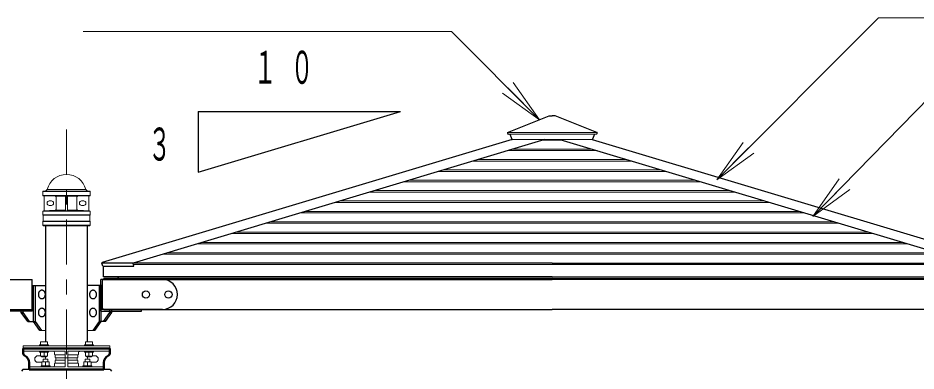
# Model space of a CAD drawing. Units: millimetres on the paper, scale 1:50. Extents: x -365 to 10, y -38 to 257.
# Drawn here: x -262.9 to -203, y 115.3 to 138.8 of the extents above; entities that cross this region are included whole.
import ezdxf
from ezdxf.enums import TextEntityAlignment as Align

# ---------------------------------------------------------------- set-up
doc = ezdxf.new("R2010")
doc.units = ezdxf.units.MM
doc.linetypes.add('USER2', pattern=[6, 3, -1, 1, -1])
doc.layers.add('LY_1', color=7, linetype='Continuous', lineweight=25)
doc.styles.add('ＭＳ ゴシック', font='')
doc.styles.get('ＭＳ ゴシック').set_extended_font_data('MS Gothic')

msp = doc.modelspace()

# ---------------------------------------------------------------- linework, layer by layer
at = {"layer": 'LY_1', "lineweight": 13}
for p, q in [((-228.132, 132.064), (-230.254, 134.185)), ((-229.9, 134.539), (-228.132, 132.064)), ((-228.132, 132.064), (-230.607, 133.831)), ((-216.317, 128.059), (-214.549, 130.533)), ((-216.317, 128.059), (-214.196, 130.18)), ((-213.842, 129.826), (-216.317, 128.059)), ((-209.904, 125.62), (-208.164, 128.115)), ((-209.904, 125.62), (-207.806, 127.765)), ((-261.271, 127.282), (-261.251, 127.302)), ((-261.271, 127.282), (-261.271, 127.022)), ((-261.271, 127.282), (-258.111, 127.282)), ((-261.271, 127.022), (-258.111, 127.022)), ((-261.271, 127.022), (-261.251, 127.002)), ((-261.251, 127.302), (-258.131, 127.302)), ((-261.251, 127.002), (-260.429, 126.966)), ((-261.251, 127.002), (-258.131, 127.002)), ((-261.191, 126.997), (-261.191, 126.006)), ((-261.089, 127.302), (-260.971, 127.42)), ((-260.971, 127.42), (-258.411, 127.42)), ((-258.131, 127.002), (-258.953, 126.966)), ((-258.293, 127.302), (-258.411, 127.42)), ((-258.191, 126.997), (-258.191, 126.006)), ((-258.131, 127.302), (-258.111, 127.282)), ((-258.131, 127.002), (-258.111, 127.022)), ((-258.111, 127.282), (-258.111, 127.022)), ((-207.449, 127.415), (-209.904, 125.62)), ((-260.841, 126.652), (-260.701, 126.652)), ((-260.391, 126.964), (-259.761, 126.964)), ((-260.391, 126.926), (-260.391, 126.076)), ((-259.761, 126.962), (-259.761, 126.042)), ((-258.991, 126.964), (-259.621, 126.964)), ((-259.621, 126.962), (-259.621, 126.042)), ((-258.991, 126.926), (-258.991, 126.076)), ((-258.541, 126.652), (-258.681, 126.652)), ((-261.231, 126.002), (-261.271, 125.962)), ((-261.271, 125.962), (-258.111, 125.962)), ((-261.271, 125.962), (-261.271, 125.722)), ((-261.231, 126.002), (-260.429, 126.037)), ((-261.231, 126.002), (-258.151, 126.002)), ((-260.841, 126.352), (-260.701, 126.352)), ((-260.391, 126.038), (-259.761, 126.038)), ((-258.991, 126.038), (-259.621, 126.038)), ((-258.151, 126.002), (-258.953, 126.037)), ((-258.541, 126.352), (-258.681, 126.352)), ((-258.151, 126.002), (-258.111, 125.962)), ((-258.111, 125.962), (-258.111, 125.722)), ((-261.271, 125.722), (-258.111, 125.722)), ((-261.271, 125.722), (-261.251, 125.702)), ((-261.251, 125.302), (-261.271, 125.282)), ((-261.271, 125.282), (-258.111, 125.282)), ((-261.271, 125.282), (-261.271, 125.042)), ((-261.251, 125.702), (-258.131, 125.702)), ((-261.251, 125.702), (-261.251, 125.302)), ((-261.251, 125.302), (-258.131, 125.302)), ((-258.111, 125.722), (-258.131, 125.702)), ((-258.131, 125.702), (-258.131, 125.302)), ((-258.131, 125.302), (-258.111, 125.282)), ((-258.111, 125.282), (-258.111, 125.042)), ((-261.271, 125.042), (-258.111, 125.042)), ((-261.271, 125.042), (-261.231, 125.002)), ((-261.231, 125.002), (-258.151, 125.002)), ((-258.111, 125.042), (-258.151, 125.002)), ((-257.793, 118.02), (-258.293, 118.02)), ((-262.591, 117), (-262.591, 116.819)), ((-256.791, 117), (-262.591, 117)), ((-260.891, 117.064), (-261.491, 117.064)), ((-261.491, 117.064), (-261.491, 117)), ((-261.431, 117.264), (-261.431, 117.064)), ((-260.951, 117.264), (-261.431, 117.264)), ((-260.951, 117.264), (-260.951, 117.064)), ((-260.891, 117.064), (-260.891, 117)), ((-257.891, 117.064), (-258.491, 117.064)), ((-258.491, 117.064), (-258.491, 117)), ((-257.951, 117.264), (-258.431, 117.264)), ((-258.431, 117.264), (-258.431, 117.064)), ((-257.951, 117.264), (-257.951, 117.064)), ((-257.891, 117.064), (-257.891, 117)), ((-256.791, 117), (-256.791, 116.819)), ((-262.591, 116.639), (-259.781, 116.639)), ((-261.591, 116.339), (-261.431, 116.339)), ((-261.491, 116.575), (-261.491, 116.639)), ((-261.491, 116.575), (-260.891, 116.575)), ((-261.431, 116.315), (-261.431, 116.575)), ((-261.431, 116.315), (-260.951, 116.315)), ((-261.351, 116.263), (-261.351, 116.315)), ((-261.351, 116.263), (-261.031, 116.263)), ((-261.191, 116.315), (-261.191, 116.575)), ((-261.031, 116.263), (-261.031, 116.315)), ((-260.951, 116.315), (-260.951, 116.575)), ((-260.891, 116.575), (-260.891, 116.639)), ((-260.491, 116.539), (-260.491, 116.419)), ((-260.451, 116.399), (-260.491, 116.419)), ((-259.781, 116.399), (-260.451, 116.399)), ((-260.451, 116.399), (-260.451, 116.219)), ((-260.411, 116.199), (-260.451, 116.219)), ((-259.781, 116.639), (-259.781, 115.599)), ((-259.601, 116.639), (-259.601, 115.599)), ((-256.791, 116.639), (-259.601, 116.639)), ((-259.601, 116.399), (-258.931, 116.399)), ((-258.971, 116.199), (-258.931, 116.219)), ((-258.931, 116.399), (-258.891, 116.419)), ((-258.931, 116.399), (-258.931, 116.219)), ((-258.891, 116.539), (-258.891, 116.419)), ((-258.491, 116.575), (-258.491, 116.639)), ((-257.891, 116.575), (-258.491, 116.575)), ((-258.431, 116.315), (-258.431, 116.575)), ((-257.951, 116.315), (-258.431, 116.315)), ((-258.351, 116.263), (-258.351, 116.315)), ((-258.031, 116.263), (-258.351, 116.263)), ((-258.191, 116.315), (-258.191, 116.575)), ((-258.031, 116.263), (-258.031, 116.315)), ((-257.951, 116.315), (-257.951, 116.575)), ((-257.791, 116.339), (-257.951, 116.339)), ((-257.891, 116.575), (-257.891, 116.639)), ((-261.591, 115.899), (-261.331, 115.899)), ((-261.391, 115.663), (-260.791, 115.663)), ((-261.391, 115.663), (-261.391, 115.599)), ((-261.331, 115.923), (-260.851, 115.923)), ((-261.331, 115.923), (-261.331, 115.663)), ((-260.931, 116.119), (-261.251, 116.119)), ((-261.251, 116.119), (-261.251, 115.923)), ((-261.091, 115.923), (-261.091, 115.663)), ((-260.931, 116.119), (-260.931, 115.923)), ((-260.851, 115.923), (-260.851, 115.663)), ((-260.791, 115.663), (-260.791, 115.599)), ((-260.491, 115.819), (-260.451, 115.839)), ((-260.491, 115.819), (-260.491, 115.699)), ((-260.451, 116.019), (-260.411, 116.039)), ((-260.451, 116.019), (-260.451, 115.839)), ((-259.781, 115.839), (-260.451, 115.839)), ((-259.781, 116.199), (-260.411, 116.199)), ((-260.411, 116.199), (-260.411, 116.039)), ((-259.781, 116.039), (-260.411, 116.039)), ((-259.641, 116.199), (-259.741, 116.199)), ((-259.601, 116.199), (-258.971, 116.199)), ((-259.601, 116.039), (-258.971, 116.039)), ((-259.601, 115.839), (-258.931, 115.839)), ((-258.971, 116.199), (-258.971, 116.039)), ((-258.931, 116.019), (-258.971, 116.039)), ((-258.931, 116.019), (-258.931, 115.839)), ((-258.891, 115.819), (-258.931, 115.839)), ((-258.891, 115.819), (-258.891, 115.699)), ((-258.591, 115.663), (-258.591, 115.599)), ((-258.591, 115.663), (-257.991, 115.663)), ((-258.051, 115.923), (-258.531, 115.923)), ((-258.531, 115.923), (-258.531, 115.663)), ((-258.451, 116.119), (-258.451, 115.923)), ((-258.131, 116.119), (-258.451, 116.119)), ((-258.291, 115.923), (-258.291, 115.663)), ((-258.131, 116.119), (-258.131, 115.923)), ((-258.051, 115.923), (-258.051, 115.663)), ((-257.791, 115.899), (-258.051, 115.899)), ((-257.991, 115.663), (-257.991, 115.599)), ((-262.191, 115.599), (-259.781, 115.599)), ((-257.191, 115.599), (-259.601, 115.599))]:
    msp.add_line(p, q, dxfattribs=at)
at = {"layer": 'LY_1'}
for p, q in [((-250.898, 132.618), (-250.898, 128.574)), ((-250.898, 132.618), (-237.418, 132.618)), ((-250.898, 128.573), (-237.418, 132.617)), ((-261.089, 125.002), (-261.089, 117.264)), ((-258.293, 117.264), (-258.293, 125.002)), ((-257.231, 121.589), (-257.231, 122.301)), ((-257.496, 118.62), (-257.496, 121.02)), ((-257.369, 118.62), (-257.369, 121.02)), ((-227.291, 121.589), (-257.231, 121.589)), ((-227.291, 121.589), (-197.351, 121.589)), ((-257.228, 118.62), (-256.803, 119.22)), ((-257.1, 118.62), (-256.676, 119.22)), ((-256.803, 119.22), (-256.803, 119.42)), ((-256.676, 119.22), (-256.803, 119.22)), ((-256.676, 119.22), (-256.676, 119.42)), ((-257.92, 118.02), (-257.496, 118.62)), ((-257.793, 118.02), (-257.369, 118.62)), ((-257.1, 118.62), (-257.496, 118.62))]:
    msp.add_line(p, q, dxfattribs=at)
at = {"layer": 'LY_1', "color": 2}
for p, q in [((-230.272, 131.212), (-227.489, 132.319)), ((-227.489, 132.319), (-227.291, 132.319)), ((-227.092, 132.319), (-227.291, 132.319)), ((-224.309, 131.212), (-227.092, 132.319)), ((-230.283, 131.186), (-230.254, 131.112)), ((-230.12, 131.099), (-229.984, 130.759)), ((-224.462, 131.099), (-224.597, 130.759)), ((-224.298, 131.186), (-224.328, 131.112)), ((-257.291, 121.02), (-258.293, 121.02))]:
    msp.add_line(p, q, dxfattribs=at)
at = {"layer": 'LY_1', "linetype": 'USER2', "lineweight": 13}
msp.add_line((-259.691, 68.42), (-259.691, 131.644), dxfattribs=at)
at = {"layer": 'LY_1', "color": 2, "lineweight": 13}
for p, q in [((-230.281, 131.205), (-227.291, 131.205)), ((-224.3, 131.205), (-227.291, 131.205)), ((-230.235, 131.099), (-227.291, 131.099)), ((-229.966, 130.746), (-227.291, 130.746)), ((-224.346, 131.099), (-227.291, 131.099)), ((-224.616, 130.746), (-227.291, 130.746))]:
    msp.add_line(p, q, dxfattribs=at)
at = {"layer": 'LY_1', "color": 131}
for p, q in [((-229.962, 130.746), (-257.315, 122.54)), ((-227.796, 130.746), (-255.252, 122.509)), ((-226.785, 130.746), (-199.33, 122.509)), ((-224.62, 130.746), (-197.267, 122.54)), ((-257.276, 122.301), (-257.336, 122.5)), ((-257.276, 122.301), (-255.189, 122.301)), ((-255.189, 122.301), (-255.252, 122.509)), ((-257.291, 119.5), (-257.291, 121.34)), ((-257.291, 119.42), (-257.291, 121.02)), ((-257.211, 121.42), (-227.291, 121.42)), ((-257.191, 121.42), (-257.191, 121.484)), ((-227.291, 121.484), (-257.191, 121.484)), ((-256.311, 121.42), (-257.191, 121.42)), ((-257.111, 121.42), (-256.271, 121.42)), ((-256.255, 121.589), (-256.255, 121.54)), ((-227.291, 121.484), (-197.391, 121.484)), ((-197.371, 121.42), (-227.291, 121.42)), ((-256.676, 119.42), (-257.291, 119.42)), ((-257.211, 119.42), (-227.291, 119.42)), ((-197.371, 119.42), (-227.291, 119.42))]:
    msp.add_line(p, q, dxfattribs=at)
at = {"layer": 'LY_1', "color": 12, "lineweight": 13}
for p, q in [((-227.981, 130.691), (-227.291, 130.691)), ((-226.601, 130.691), (-227.291, 130.691)), ((-230.279, 130.001), (-227.291, 130.001)), ((-229.965, 130.095), (-227.291, 130.095)), ((-224.617, 130.095), (-227.291, 130.095)), ((-224.302, 130.001), (-227.291, 130.001)), ((-232.264, 129.406), (-227.291, 129.406)), ((-222.318, 129.406), (-227.291, 129.406)), ((-232.578, 129.311), (-227.291, 129.311)), ((-222.003, 129.311), (-227.291, 129.311)), ((-234.877, 128.622), (-227.291, 128.622)), ((-234.563, 128.716), (-227.291, 128.716)), ((-220.019, 128.716), (-227.291, 128.716)), ((-219.705, 128.622), (-227.291, 128.622)), ((-237.176, 127.932), (-227.291, 127.932)), ((-236.861, 128.026), (-227.291, 128.026)), ((-217.72, 128.026), (-227.291, 128.026)), ((-217.406, 127.932), (-227.291, 127.932)), ((-239.475, 127.243), (-227.291, 127.243)), ((-239.16, 127.337), (-227.291, 127.337)), ((-215.421, 127.337), (-227.291, 127.337)), ((-215.107, 127.243), (-227.291, 127.243)), ((-241.773, 126.553), (-227.291, 126.553)), ((-241.459, 126.647), (-227.291, 126.647)), ((-213.123, 126.647), (-227.291, 126.647)), ((-212.808, 126.553), (-227.291, 126.553)), ((-244.072, 125.863), (-227.291, 125.863)), ((-243.758, 125.958), (-227.291, 125.958)), ((-210.824, 125.958), (-227.291, 125.958)), ((-210.509, 125.863), (-227.291, 125.863)), ((-246.057, 125.268), (-227.291, 125.268)), ((-208.525, 125.268), (-227.291, 125.268)), ((-246.371, 125.174), (-227.291, 125.174)), ((-208.211, 125.174), (-227.291, 125.174)), ((-248.67, 124.484), (-227.291, 124.484)), ((-248.355, 124.578), (-227.291, 124.578)), ((-206.226, 124.578), (-227.291, 124.578)), ((-205.912, 124.484), (-227.291, 124.484)), ((-250.968, 123.794), (-227.291, 123.794)), ((-250.654, 123.889), (-227.291, 123.889)), ((-203.927, 123.889), (-227.291, 123.889)), ((-203.613, 123.794), (-227.291, 123.794)), ((-253.267, 123.105), (-227.291, 123.105)), ((-252.953, 123.199), (-227.291, 123.199)), ((-201.629, 123.199), (-227.291, 123.199)), ((-201.314, 123.105), (-227.291, 123.105))]:
    msp.add_line(p, q, dxfattribs=at)
at = {"layer": 'LY_1', "color": 4}
for p, q in [((-227.291, 122.509), (-257.291, 122.509)), ((-227.291, 122.509), (-197.291, 122.509)), ((-262.606, 115.42), (-262.691, 115.32)), ((-256.777, 115.419), (-262.605, 115.419)), ((-256.776, 115.421), (-256.69, 115.321))]:
    msp.add_line(p, q, dxfattribs=at)
at = {"layer": 'LY_1', "color": 4, "lineweight": 13}
for p in [(-255.223, 122.415), (-199.358, 122.415)]:
    msp.add_line(p, (-227.291, 122.415), dxfattribs=at)
at = {"layer": 'LY_1', "color": 40}
for p, q in [((-266.091, 121.42), (-261.971, 121.42)), ((-261.971, 119.3), (-261.971, 121.42)), ((-261.971, 121.02), (-261.089, 121.02)), ((-261.886, 118.62), (-261.886, 121.02)), ((-261.758, 118.62), (-261.758, 121.02)), ((-253.291, 121.42), (-257.411, 121.42)), ((-257.411, 119.3), (-257.411, 121.42)), ((-266.091, 119.42), (-261.971, 119.42)), ((-261.971, 119.3), (-264.691, 119.3)), ((-262.706, 119.22), (-262.706, 119.3)), ((-262.706, 119.22), (-262.579, 119.22)), ((-262.281, 118.62), (-262.706, 119.22)), ((-262.579, 119.22), (-262.579, 119.3)), ((-262.154, 118.62), (-262.579, 119.22)), ((-253.291, 119.42), (-257.411, 119.42)), ((-257.411, 119.3), (-254.691, 119.3)), ((-254.691, 119.3), (-254.691, 119.42)), ((-262.281, 118.62), (-261.758, 118.62)), ((-261.461, 118.02), (-261.886, 118.62)), ((-261.334, 118.02), (-261.758, 118.62))]:
    msp.add_line(p, q, dxfattribs=at)
at = {"layer": 'LY_1', "color": 40, "lineweight": 13}
msp.add_line((-261.461, 118.02), (-261.089, 118.02), dxfattribs=at)
at = {"layer": 'LY_1', "color": 140, "lineweight": 50}
for p, q in [((-262.591, 116.819), (-262.591, 116.536)), ((-262.591, 116.819), (-256.791, 116.819)), ((-256.791, 116.819), (-256.791, 116.536)), ((-262.191, 115.879), (-262.191, 115.419)), ((-257.191, 115.879), (-257.191, 115.419)), ((-262.191, 115.419), (-257.191, 115.419))]:
    msp.add_line(p, q, dxfattribs=at)
at = {"layer": 'LY_1', "lineweight": 13}
for points in [[(-216.317, 128.059), (-205.537, 138.839), (-187.252, 138.839)], [(-228.132, 132.064), (-234.009, 137.94), (-258.587, 137.94)], [(-209.904, 125.62), (-202.088, 133.612), (-175.088, 133.612)]]:
    msp.add_lwpolyline(points, dxfattribs=at)
at = {"layer": 'LY_1', "color": 40}
for points in [[(-261.334, 120.72), (-261.316, 120.718), (-261.297, 120.715), (-261.279, 120.709), (-261.261, 120.701), (-261.244, 120.691), (-261.228, 120.679), (-261.212, 120.665), (-261.198, 120.649), (-261.184, 120.632), (-261.172, 120.612), (-261.16, 120.592), (-261.15, 120.57), (-261.142, 120.546), (-261.135, 120.522), (-261.129, 120.497), (-261.125, 120.472), (-261.123, 120.446), (-261.122, 120.42), (-261.123, 120.393), (-261.125, 120.367), (-261.129, 120.342), (-261.135, 120.317), (-261.142, 120.293), (-261.15, 120.27), (-261.16, 120.247), (-261.172, 120.227), (-261.184, 120.207), (-261.198, 120.19), (-261.212, 120.174), (-261.228, 120.16), (-261.244, 120.148), (-261.261, 120.138), (-261.279, 120.13), (-261.297, 120.124), (-261.316, 120.121), (-261.334, 120.12), (-261.353, 120.121), (-261.371, 120.124), (-261.389, 120.13), (-261.407, 120.138), (-261.424, 120.148), (-261.44, 120.16), (-261.456, 120.174), (-261.47, 120.19), (-261.484, 120.207), (-261.497, 120.227), (-261.508, 120.247), (-261.518, 120.27), (-261.526, 120.293), (-261.533, 120.317), (-261.539, 120.342), (-261.543, 120.367), (-261.545, 120.393), (-261.546, 120.42), (-261.545, 120.446), (-261.543, 120.472), (-261.539, 120.497), (-261.533, 120.522), (-261.526, 120.546), (-261.518, 120.57), (-261.508, 120.592), (-261.497, 120.612), (-261.484, 120.632), (-261.47, 120.649), (-261.456, 120.665), (-261.44, 120.679), (-261.424, 120.691), (-261.407, 120.701), (-261.389, 120.709), (-261.371, 120.715), (-261.353, 120.718)], [(-261.334, 119.52), (-261.316, 119.518), (-261.297, 119.515), (-261.279, 119.509), (-261.261, 119.501), (-261.244, 119.491), (-261.228, 119.479), (-261.212, 119.465), (-261.198, 119.449), (-261.184, 119.432), (-261.172, 119.412), (-261.16, 119.392), (-261.15, 119.37), (-261.142, 119.346), (-261.135, 119.322), (-261.129, 119.297), (-261.125, 119.272), (-261.123, 119.246), (-261.122, 119.22), (-261.123, 119.193), (-261.125, 119.167), (-261.129, 119.142), (-261.135, 119.117), (-261.142, 119.093), (-261.15, 119.07), (-261.16, 119.047), (-261.172, 119.027), (-261.184, 119.007), (-261.198, 118.99), (-261.212, 118.974), (-261.228, 118.96), (-261.244, 118.948), (-261.261, 118.938), (-261.279, 118.93), (-261.297, 118.924), (-261.316, 118.921), (-261.334, 118.92), (-261.353, 118.921), (-261.371, 118.924), (-261.389, 118.93), (-261.407, 118.938), (-261.424, 118.948), (-261.44, 118.96), (-261.456, 118.974), (-261.47, 118.99), (-261.484, 119.007), (-261.497, 119.027), (-261.508, 119.047), (-261.518, 119.07), (-261.526, 119.093), (-261.533, 119.117), (-261.539, 119.142), (-261.543, 119.167), (-261.545, 119.193), (-261.546, 119.22), (-261.545, 119.246), (-261.543, 119.272), (-261.539, 119.297), (-261.533, 119.322), (-261.526, 119.346), (-261.518, 119.37), (-261.508, 119.392), (-261.497, 119.412), (-261.484, 119.432), (-261.47, 119.449), (-261.456, 119.465), (-261.44, 119.479), (-261.424, 119.491), (-261.407, 119.501), (-261.389, 119.509), (-261.371, 119.515), (-261.353, 119.518)]]:
    msp.add_lwpolyline(points, close=True, dxfattribs=at)
at = {"layer": 'LY_1'}
for points in [[(-257.92, 120.72), (-257.902, 120.718), (-257.883, 120.715), (-257.865, 120.709), (-257.848, 120.701), (-257.831, 120.691), (-257.814, 120.679), (-257.799, 120.665), (-257.784, 120.649), (-257.77, 120.632), (-257.758, 120.612), (-257.746, 120.592), (-257.737, 120.57), (-257.728, 120.546), (-257.721, 120.522), (-257.715, 120.497), (-257.711, 120.472), (-257.709, 120.446), (-257.708, 120.42), (-257.709, 120.393), (-257.711, 120.367), (-257.715, 120.342), (-257.721, 120.317), (-257.728, 120.293), (-257.737, 120.27), (-257.746, 120.247), (-257.758, 120.227), (-257.77, 120.207), (-257.784, 120.19), (-257.799, 120.174), (-257.814, 120.16), (-257.831, 120.148), (-257.848, 120.138), (-257.865, 120.13), (-257.883, 120.124), (-257.902, 120.121), (-257.92, 120.12), (-257.939, 120.121), (-257.957, 120.124), (-257.975, 120.13), (-257.993, 120.138), (-258.01, 120.148), (-258.026, 120.16), (-258.042, 120.174), (-258.057, 120.19), (-258.07, 120.207), (-258.083, 120.227), (-258.094, 120.247), (-258.104, 120.27), (-258.112, 120.293), (-258.12, 120.317), (-258.125, 120.342), (-258.129, 120.367), (-258.132, 120.393), (-258.132, 120.42), (-258.132, 120.446), (-258.129, 120.472), (-258.125, 120.497), (-258.12, 120.522), (-258.112, 120.546), (-258.104, 120.57), (-258.094, 120.592), (-258.083, 120.612), (-258.07, 120.632), (-258.057, 120.649), (-258.042, 120.665), (-258.026, 120.679), (-258.01, 120.691), (-257.993, 120.701), (-257.975, 120.709), (-257.957, 120.715), (-257.939, 120.718)], [(-257.92, 119.52), (-257.902, 119.518), (-257.883, 119.515), (-257.865, 119.509), (-257.848, 119.501), (-257.831, 119.491), (-257.814, 119.479), (-257.799, 119.465), (-257.784, 119.449), (-257.77, 119.432), (-257.758, 119.412), (-257.746, 119.392), (-257.737, 119.37), (-257.728, 119.346), (-257.721, 119.322), (-257.715, 119.297), (-257.711, 119.272), (-257.709, 119.246), (-257.708, 119.22), (-257.709, 119.193), (-257.711, 119.167), (-257.715, 119.142), (-257.721, 119.117), (-257.728, 119.093), (-257.737, 119.07), (-257.746, 119.047), (-257.758, 119.027), (-257.77, 119.007), (-257.784, 118.99), (-257.799, 118.974), (-257.814, 118.96), (-257.831, 118.948), (-257.848, 118.938), (-257.865, 118.93), (-257.883, 118.924), (-257.902, 118.921), (-257.92, 118.92), (-257.939, 118.921), (-257.957, 118.924), (-257.975, 118.93), (-257.993, 118.938), (-258.01, 118.948), (-258.026, 118.96), (-258.042, 118.974), (-258.057, 118.99), (-258.07, 119.007), (-258.083, 119.027), (-258.094, 119.047), (-258.104, 119.07), (-258.112, 119.093), (-258.12, 119.117), (-258.125, 119.142), (-258.129, 119.167), (-258.132, 119.193), (-258.132, 119.22), (-258.132, 119.246), (-258.129, 119.272), (-258.125, 119.297), (-258.12, 119.322), (-258.112, 119.346), (-258.104, 119.37), (-258.094, 119.392), (-258.083, 119.412), (-258.07, 119.432), (-258.057, 119.449), (-258.042, 119.465), (-258.026, 119.479), (-258.01, 119.491), (-257.993, 119.501), (-257.975, 119.509), (-257.957, 119.515), (-257.939, 119.518)]]:
    msp.add_lwpolyline(points, close=True, dxfattribs=at)
at = {"layer": 'LY_1', "color": 40}
for centre in [(-254.391, 120.42), (-252.891, 120.42)]:
    msp.add_circle(centre, 0.24, dxfattribs=at)
at = {"layer": 'LY_1', "color": 2}
for centre, start, end in [((-230.265, 131.193), 111.7, 201.7), ((-224.317, 131.193), 338.3, 68.3), ((-230.235, 131.119), 201.7, 270), ((-229.966, 130.766), 196.7, 270), ((-224.616, 130.766), 270, 343.3), ((-224.346, 131.119), 270, 338.3)]:
    msp.add_arc(centre, 0.02, start, end, dxfattribs=at)
at = {"layer": 'LY_1', "lineweight": 13}
for centre, radius, start, end in [((-259.691, 127.1), 1.319, 14.00253, 165.99746), ((-259.801, 126.962), 0.04, 0, 90), ((-259.581, 126.962), 0.04, 90, 180), ((-260.841, 126.502), 0.15, 90, 270), ((-260.701, 126.502), 0.15, 270, 90), ((-260.431, 126.926), 0.04, 0, 87.5), ((-258.951, 126.926), 0.04, 92.5, 180), ((-258.681, 126.502), 0.15, 90, 270), ((-258.541, 126.502), 0.15, 270, 90), ((-260.431, 126.076), 0.04, 272.5, 0), ((-259.801, 126.042), 0.04, 270, 0), ((-259.581, 126.042), 0.04, 180, 270), ((-258.951, 126.076), 0.04, 180, 267.5), ((-261.591, 116.119), 0.22, 90.00001, 267.3386), ((-261.291, 116.119), 0.22, 0.00016, 40.88696), ((-260.591, 116.539), 0.1, 0, 90), ((-258.791, 116.539), 0.1, 89.99999, 180), ((-258.091, 116.119), 0.22, 139.11303, 179.99984), ((-257.791, 116.119), 0.22, 270, 90), ((-260.591, 115.699), 0.1, 270, 0), ((-258.791, 115.699), 0.1, 179.99999, 270)]:
    msp.add_arc(centre, radius, start, end, dxfattribs=at)
at = {"layer": 'LY_1', "color": 131}
for centre, radius, start, end in [((-257.306, 122.509), 0.032, 106.69924, 196.69924), ((-257.211, 121.34), 0.08, 90, 180), ((-256.311, 121.54), 0.056, 270, 0), ((-257.211, 119.5), 0.08, 180, 270)]:
    msp.add_arc(centre, radius, start, end, dxfattribs=at)
at = {"layer": 'LY_1', "color": 40}
msp.add_arc((-253.291, 120.42), 1, 270, 90, dxfattribs=at)
at = {"layer": 'LY_1', "color": 140, "lineweight": 50}
for centre, radius, start, end in [((-262.391, 116.536), 0.2, 180, 242.74229), ((-262.729, 115.879), 0.538, 0, 62.74229), ((-256.653, 115.879), 0.538, 117.25771, 179.99999), ((-256.991, 116.536), 0.2, 297.25771, 0)]:
    msp.add_arc(centre, radius, start, end, dxfattribs=at)

# ---------------------------------------------------------------- texts
at = {"layer": 'LY_1', "style": 'ＭＳ ゴシック', "width": 0.5}
msp.add_text('３', height=2.199, dxfattribs=at).set_placement((-253.485, 130.437), align=Align.MIDDLE_CENTER)
at = {"layer": 'LY_1', "insert": (-244.73, 135.537), "char_height": 2.199, "attachment_point": 5, "style": 'ＭＳ ゴシック'}
msp.add_mtext('\\T1.64;\\W0.5;１０', dxfattribs=at)

doc.saveas('drawing.dxf')
